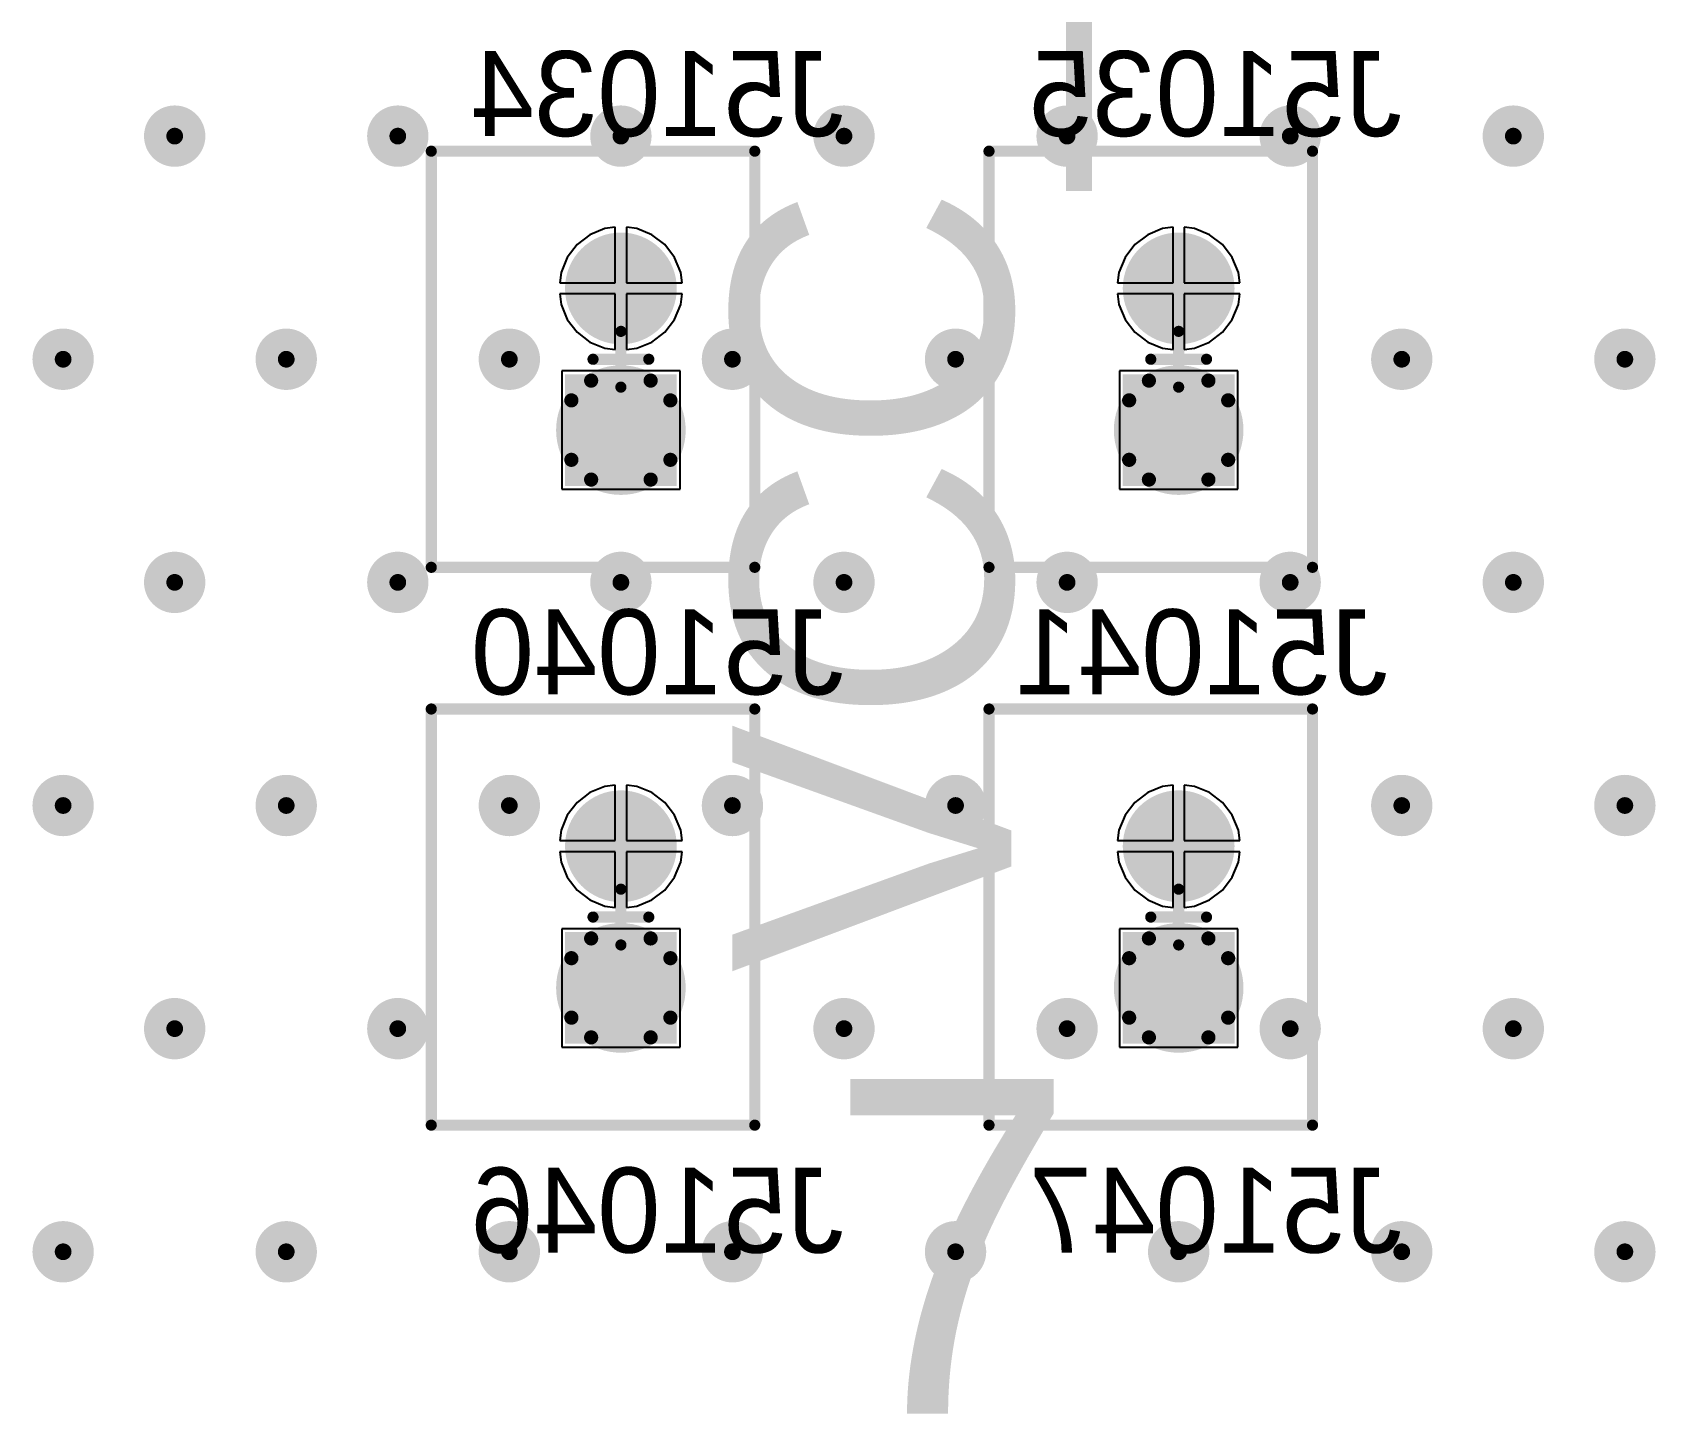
# Model space of a CAD drawing. Header units: millimetres. Extents: x 372 to 687, y 380 to 482.
# Drawn here: x 415.45 to 444.55, y 397.1 to 421.86 of the extents above; entities that cross this region are included whole.
import ezdxf

# ---------------------------------------------------------------- set-up
doc = ezdxf.new("R2010")
doc.units = ezdxf.units.MM
for name, color, linetype in [('BottomLayer', 5, 'Continuous'), ('BottomOverlay', 54, 'Continuous'), ('BottomSolder', 6, 'Continuous'), ('InternalPlane1', 76, 'Continuous'), ('InternalPlane2', 16, 'Continuous'), ('Mechanical15', 56, 'Continuous'), ('MultiLayer', 9, 'Continuous'), ('PadHoleLayer', 156, 'Continuous'), ('TopLayer', 1, 'Continuous'), ('TopOverlay', 2, 'Continuous'), ('TopSolder', 216, 'Continuous'), ('ViaHoleLayer', 16, 'Continuous')]:
    doc.layers.add(name, color=color, linetype=linetype)

# ---------------------------------------------------------------- blocks, each defined once
blk = doc.blocks.new('JST_2P_B_419')
at = {"layer": 'BottomLayer', "const_width": 0.9}
blk.add_lwpolyline([(-0.45, -1.27, 1), (0.45, -1.27, 1)], format="xyb", close=True, dxfattribs=at)
at = {"layer": 'BottomLayer'}
blk.add_solid([(-0.9, 0.37), (0.9, 0.37), (-0.9, 2.17), (0.9, 2.17)], dxfattribs=at)
at = {"layer": 'BottomSolder', "const_width": 1.002}
blk.add_lwpolyline([(-0.501, -1.27, 1), (0.501, -1.27, 1)], format="xyb", close=True, dxfattribs=at)
at = {"layer": 'BottomSolder'}
blk.add_solid([(-1.002, 0.268), (1.002, 0.268), (-1.002, 2.272), (1.002, 2.272)], dxfattribs=at)
at = {"layer": 'InternalPlane1', "const_width": 0.8}
for points in [[(-0.4, 1.27, 1), (0.4, 1.27, 1)], [(-0.4, -1.27, 1), (0.4, -1.27, 1)]]:
    blk.add_lwpolyline(points, format="xyb", close=True, dxfattribs=at)
at = {"layer": 'InternalPlane2', "const_width": 0.254}
for points in [[(-0.533, 2.157, -0.277325), (0.533, 2.157)], [(-0.887, 0.737, -0.277325), (-0.887, 1.803)], [(0.887, 1.803, -0.277325), (0.887, 0.737)], [(0.533, 0.383, -0.277325), (-0.533, 0.383)]]:
    blk.add_lwpolyline(points, format="xyb", dxfattribs=at)
at = {"layer": 'InternalPlane2'}
for points, const_width in [([(-0.597, 2.157, 1), (-0.47, 2.157, 1)], 0.127), ([(0.47, 2.157, 1), (0.597, 2.157, 1)], 0.127), ([(-0.951, 1.803, 1), (-0.824, 1.803, 1)], 0.127), ([(0.824, 1.803, 1), (0.951, 1.803, 1)], 0.127), ([(-0.951, 0.737, 1), (-0.824, 0.737, 1)], 0.127), ([(0.824, 0.737, 1), (0.951, 0.737, 1)], 0.127), ([(-0.597, 0.383, 1), (-0.47, 0.383, 1)], 0.127), ([(0.47, 0.383, 1), (0.597, 0.383, 1)], 0.127), ([(-0.4, -1.27, 1), (0.4, -1.27, 1)], 0.8)]:
    blk.add_lwpolyline(points, format="xyb", close=True, dxfattribs=dict(at, const_width=const_width))
at = {"layer": 'Mechanical15', "const_width": 0.2}
for points in [[(-2.4, 3.73), (-2.4, -3.73)], [(3.4, 3.73), (-2.4, 3.73)], [(3.4, 3.73), (3.4, -3.73)], [(0, 0.5), (0, -0.5)], [(0.5, 0), (-0.5, 0)], [(3.4, -3.73), (-2.4, -3.73)]]:
    blk.add_lwpolyline(points, dxfattribs=at)
at = {"layer": 'Mechanical15', "const_width": 0.1}
for points in [[(-2.45, 3.73, 1), (-2.35, 3.73, 1)], [(-2.45, 3.73, 1), (-2.35, 3.73, 1)], [(3.35, 3.73, 1), (3.45, 3.73, 1)], [(3.35, 3.73, 1), (3.45, 3.73, 1)], [(-0.05, 0.5, 1), (0.05, 0.5, 1)], [(-0.55, 0, 1), (-0.45, 0, 1)], [(0.45, 0, 1), (0.55, 0, 1)], [(-0.05, -0.5, 1), (0.05, -0.5, 1)], [(-2.45, -3.73, 1), (-2.35, -3.73, 1)], [(-2.45, -3.73, 1), (-2.35, -3.73, 1)], [(3.35, -3.73, 1), (3.45, -3.73, 1)], [(3.35, -3.73, 1), (3.45, -3.73, 1)]]:
    blk.add_lwpolyline(points, format="xyb", close=True, dxfattribs=at)
at = {"layer": 'MultiLayer', "const_width": 0.9}
blk.add_lwpolyline([(-0.45, -1.27, 1), (0.45, -1.27, 1)], format="xyb", close=True, dxfattribs=at)
at = {"layer": 'MultiLayer'}
blk.add_solid([(-0.9, 0.37), (0.9, 0.37), (-0.9, 2.17), (0.9, 2.17)], dxfattribs=at)
at = {"layer": 'PadHoleLayer', "const_width": 0.4}
for points in [[(-0.2, 1.27, 1), (0.2, 1.27, 1)], [(-0.2, -1.27, 1), (0.2, -1.27, 1)]]:
    blk.add_lwpolyline(points, format="xyb", close=True, dxfattribs=at)
at = {"layer": 'TopLayer', "const_width": 0.9}
blk.add_lwpolyline([(-0.45, -1.27, 1), (0.45, -1.27, 1)], format="xyb", close=True, dxfattribs=at)
at = {"layer": 'TopLayer'}
blk.add_solid([(-0.9, 0.37), (0.9, 0.37), (-0.9, 2.17), (0.9, 2.17)], dxfattribs=at)
at = {"layer": 'TopSolder', "const_width": 1.002}
blk.add_lwpolyline([(-0.501, -1.27, 1), (0.501, -1.27, 1)], format="xyb", close=True, dxfattribs=at)
at = {"layer": 'TopSolder'}
blk.add_solid([(-1.002, 0.268), (1.002, 0.268), (-1.002, 2.272), (1.002, 2.272)], dxfattribs=at)
blk = doc.blocks.new('JST_2P_B_420')
at = {"layer": 'BottomLayer', "const_width": 0.9}
blk.add_lwpolyline([(-0.45, -1.27, 1), (0.45, -1.27, 1)], format="xyb", close=True, dxfattribs=at)
at = {"layer": 'BottomLayer'}
blk.add_solid([(-0.9, 0.37), (0.9, 0.37), (-0.9, 2.17), (0.9, 2.17)], dxfattribs=at)
at = {"layer": 'BottomSolder', "const_width": 1.002}
blk.add_lwpolyline([(-0.501, -1.27, 1), (0.501, -1.27, 1)], format="xyb", close=True, dxfattribs=at)
at = {"layer": 'BottomSolder'}
blk.add_solid([(-1.002, 0.268), (1.002, 0.268), (-1.002, 2.272), (1.002, 2.272)], dxfattribs=at)
at = {"layer": 'InternalPlane1', "const_width": 0.8}
for points in [[(-0.4, 1.27, 1), (0.4, 1.27, 1)], [(-0.4, -1.27, 1), (0.4, -1.27, 1)]]:
    blk.add_lwpolyline(points, format="xyb", close=True, dxfattribs=at)
at = {"layer": 'InternalPlane2', "const_width": 0.254}
for points in [[(-0.533, 2.157, -0.277325), (0.533, 2.157)], [(-0.887, 0.737, -0.277325), (-0.887, 1.803)], [(0.887, 1.803, -0.277325), (0.887, 0.737)], [(0.533, 0.383, -0.277325), (-0.533, 0.383)]]:
    blk.add_lwpolyline(points, format="xyb", dxfattribs=at)
at = {"layer": 'InternalPlane2'}
for points, const_width in [([(-0.597, 2.157, 1), (-0.47, 2.157, 1)], 0.127), ([(0.47, 2.157, 1), (0.597, 2.157, 1)], 0.127), ([(-0.951, 1.803, 1), (-0.824, 1.803, 1)], 0.127), ([(0.824, 1.803, 1), (0.951, 1.803, 1)], 0.127), ([(-0.951, 0.737, 1), (-0.824, 0.737, 1)], 0.127), ([(0.824, 0.737, 1), (0.951, 0.737, 1)], 0.127), ([(-0.597, 0.383, 1), (-0.47, 0.383, 1)], 0.127), ([(0.47, 0.383, 1), (0.597, 0.383, 1)], 0.127), ([(-0.4, -1.27, 1), (0.4, -1.27, 1)], 0.8)]:
    blk.add_lwpolyline(points, format="xyb", close=True, dxfattribs=dict(at, const_width=const_width))
at = {"layer": 'Mechanical15', "const_width": 0.2}
for points in [[(-2.4, 3.73), (-2.4, -3.73)], [(3.4, 3.73), (-2.4, 3.73)], [(3.4, 3.73), (3.4, -3.73)], [(0, 0.5), (0, -0.5)], [(0.5, 0), (-0.5, 0)], [(3.4, -3.73), (-2.4, -3.73)]]:
    blk.add_lwpolyline(points, dxfattribs=at)
at = {"layer": 'Mechanical15', "const_width": 0.1}
for points in [[(-2.45, 3.73, 1), (-2.35, 3.73, 1)], [(-2.45, 3.73, 1), (-2.35, 3.73, 1)], [(3.35, 3.73, 1), (3.45, 3.73, 1)], [(3.35, 3.73, 1), (3.45, 3.73, 1)], [(-0.05, 0.5, 1), (0.05, 0.5, 1)], [(-0.55, 0, 1), (-0.45, 0, 1)], [(0.45, 0, 1), (0.55, 0, 1)], [(-0.05, -0.5, 1), (0.05, -0.5, 1)], [(-2.45, -3.73, 1), (-2.35, -3.73, 1)], [(-2.45, -3.73, 1), (-2.35, -3.73, 1)], [(3.35, -3.73, 1), (3.45, -3.73, 1)], [(3.35, -3.73, 1), (3.45, -3.73, 1)]]:
    blk.add_lwpolyline(points, format="xyb", close=True, dxfattribs=at)
at = {"layer": 'MultiLayer', "const_width": 0.9}
blk.add_lwpolyline([(-0.45, -1.27, 1), (0.45, -1.27, 1)], format="xyb", close=True, dxfattribs=at)
at = {"layer": 'MultiLayer'}
blk.add_solid([(-0.9, 0.37), (0.9, 0.37), (-0.9, 2.17), (0.9, 2.17)], dxfattribs=at)
at = {"layer": 'PadHoleLayer', "const_width": 0.4}
for points in [[(-0.2, 1.27, 1), (0.2, 1.27, 1)], [(-0.2, -1.27, 1), (0.2, -1.27, 1)]]:
    blk.add_lwpolyline(points, format="xyb", close=True, dxfattribs=at)
at = {"layer": 'TopLayer', "const_width": 0.9}
blk.add_lwpolyline([(-0.45, -1.27, 1), (0.45, -1.27, 1)], format="xyb", close=True, dxfattribs=at)
at = {"layer": 'TopLayer'}
blk.add_solid([(-0.9, 0.37), (0.9, 0.37), (-0.9, 2.17), (0.9, 2.17)], dxfattribs=at)
at = {"layer": 'TopSolder', "const_width": 1.002}
blk.add_lwpolyline([(-0.501, -1.27, 1), (0.501, -1.27, 1)], format="xyb", close=True, dxfattribs=at)
at = {"layer": 'TopSolder'}
blk.add_solid([(-1.002, 0.268), (1.002, 0.268), (-1.002, 2.272), (1.002, 2.272)], dxfattribs=at)
blk = doc.blocks.new('JST_2P_B_425')
at = {"layer": 'BottomLayer', "const_width": 0.9}
blk.add_lwpolyline([(-0.45, -1.27, 1), (0.45, -1.27, 1)], format="xyb", close=True, dxfattribs=at)
at = {"layer": 'BottomLayer'}
blk.add_solid([(-0.9, 0.37), (0.9, 0.37), (-0.9, 2.17), (0.9, 2.17)], dxfattribs=at)
at = {"layer": 'BottomSolder', "const_width": 1.002}
blk.add_lwpolyline([(-0.501, -1.27, 1), (0.501, -1.27, 1)], format="xyb", close=True, dxfattribs=at)
at = {"layer": 'BottomSolder'}
blk.add_solid([(-1.002, 0.268), (1.002, 0.268), (-1.002, 2.272), (1.002, 2.272)], dxfattribs=at)
at = {"layer": 'InternalPlane1', "const_width": 0.8}
for points in [[(-0.4, 1.27, 1), (0.4, 1.27, 1)], [(-0.4, -1.27, 1), (0.4, -1.27, 1)]]:
    blk.add_lwpolyline(points, format="xyb", close=True, dxfattribs=at)
at = {"layer": 'InternalPlane2', "const_width": 0.254}
for points in [[(-0.533, 2.157, -0.277325), (0.533, 2.157)], [(-0.887, 0.737, -0.277325), (-0.887, 1.803)], [(0.887, 1.803, -0.277325), (0.887, 0.737)], [(0.533, 0.383, -0.277325), (-0.533, 0.383)]]:
    blk.add_lwpolyline(points, format="xyb", dxfattribs=at)
at = {"layer": 'InternalPlane2'}
for points, const_width in [([(-0.597, 2.157, 1), (-0.47, 2.157, 1)], 0.127), ([(0.47, 2.157, 1), (0.597, 2.157, 1)], 0.127), ([(-0.951, 1.803, 1), (-0.824, 1.803, 1)], 0.127), ([(0.824, 1.803, 1), (0.951, 1.803, 1)], 0.127), ([(-0.951, 0.737, 1), (-0.824, 0.737, 1)], 0.127), ([(0.824, 0.737, 1), (0.951, 0.737, 1)], 0.127), ([(-0.597, 0.383, 1), (-0.47, 0.383, 1)], 0.127), ([(0.47, 0.383, 1), (0.597, 0.383, 1)], 0.127), ([(-0.4, -1.27, 1), (0.4, -1.27, 1)], 0.8)]:
    blk.add_lwpolyline(points, format="xyb", close=True, dxfattribs=dict(at, const_width=const_width))
at = {"layer": 'Mechanical15', "const_width": 0.2}
for points in [[(-2.4, 3.73), (-2.4, -3.73)], [(3.4, 3.73), (-2.4, 3.73)], [(3.4, 3.73), (3.4, -3.73)], [(0, 0.5), (0, -0.5)], [(0.5, 0), (-0.5, 0)], [(3.4, -3.73), (-2.4, -3.73)]]:
    blk.add_lwpolyline(points, dxfattribs=at)
at = {"layer": 'Mechanical15', "const_width": 0.1}
for points in [[(-2.45, 3.73, 1), (-2.35, 3.73, 1)], [(-2.45, 3.73, 1), (-2.35, 3.73, 1)], [(3.35, 3.73, 1), (3.45, 3.73, 1)], [(3.35, 3.73, 1), (3.45, 3.73, 1)], [(-0.05, 0.5, 1), (0.05, 0.5, 1)], [(-0.55, 0, 1), (-0.45, 0, 1)], [(0.45, 0, 1), (0.55, 0, 1)], [(-0.05, -0.5, 1), (0.05, -0.5, 1)], [(-2.45, -3.73, 1), (-2.35, -3.73, 1)], [(-2.45, -3.73, 1), (-2.35, -3.73, 1)], [(3.35, -3.73, 1), (3.45, -3.73, 1)], [(3.35, -3.73, 1), (3.45, -3.73, 1)]]:
    blk.add_lwpolyline(points, format="xyb", close=True, dxfattribs=at)
at = {"layer": 'MultiLayer', "const_width": 0.9}
blk.add_lwpolyline([(-0.45, -1.27, 1), (0.45, -1.27, 1)], format="xyb", close=True, dxfattribs=at)
at = {"layer": 'MultiLayer'}
blk.add_solid([(-0.9, 0.37), (0.9, 0.37), (-0.9, 2.17), (0.9, 2.17)], dxfattribs=at)
at = {"layer": 'PadHoleLayer', "const_width": 0.4}
for points in [[(-0.2, 1.27, 1), (0.2, 1.27, 1)], [(-0.2, -1.27, 1), (0.2, -1.27, 1)]]:
    blk.add_lwpolyline(points, format="xyb", close=True, dxfattribs=at)
at = {"layer": 'TopLayer', "const_width": 0.9}
blk.add_lwpolyline([(-0.45, -1.27, 1), (0.45, -1.27, 1)], format="xyb", close=True, dxfattribs=at)
at = {"layer": 'TopLayer'}
blk.add_solid([(-0.9, 0.37), (0.9, 0.37), (-0.9, 2.17), (0.9, 2.17)], dxfattribs=at)
at = {"layer": 'TopSolder', "const_width": 1.002}
blk.add_lwpolyline([(-0.501, -1.27, 1), (0.501, -1.27, 1)], format="xyb", close=True, dxfattribs=at)
at = {"layer": 'TopSolder'}
blk.add_solid([(-1.002, 0.268), (1.002, 0.268), (-1.002, 2.272), (1.002, 2.272)], dxfattribs=at)
blk = doc.blocks.new('JST_2P_B_426')
at = {"layer": 'BottomLayer', "const_width": 0.9}
blk.add_lwpolyline([(-0.45, -1.27, 1), (0.45, -1.27, 1)], format="xyb", close=True, dxfattribs=at)
at = {"layer": 'BottomLayer'}
blk.add_solid([(-0.9, 0.37), (0.9, 0.37), (-0.9, 2.17), (0.9, 2.17)], dxfattribs=at)
at = {"layer": 'BottomSolder', "const_width": 1.002}
blk.add_lwpolyline([(-0.501, -1.27, 1), (0.501, -1.27, 1)], format="xyb", close=True, dxfattribs=at)
at = {"layer": 'BottomSolder'}
blk.add_solid([(-1.002, 0.268), (1.002, 0.268), (-1.002, 2.272), (1.002, 2.272)], dxfattribs=at)
at = {"layer": 'InternalPlane1', "const_width": 0.8}
for points in [[(-0.4, 1.27, 1), (0.4, 1.27, 1)], [(-0.4, -1.27, 1), (0.4, -1.27, 1)]]:
    blk.add_lwpolyline(points, format="xyb", close=True, dxfattribs=at)
at = {"layer": 'InternalPlane2', "const_width": 0.254}
for points in [[(-0.533, 2.157, -0.277325), (0.533, 2.157)], [(-0.887, 0.737, -0.277325), (-0.887, 1.803)], [(0.887, 1.803, -0.277325), (0.887, 0.737)], [(0.533, 0.383, -0.277325), (-0.533, 0.383)]]:
    blk.add_lwpolyline(points, format="xyb", dxfattribs=at)
at = {"layer": 'InternalPlane2'}
for points, const_width in [([(-0.597, 2.157, 1), (-0.47, 2.157, 1)], 0.127), ([(0.47, 2.157, 1), (0.597, 2.157, 1)], 0.127), ([(-0.951, 1.803, 1), (-0.824, 1.803, 1)], 0.127), ([(0.824, 1.803, 1), (0.951, 1.803, 1)], 0.127), ([(-0.951, 0.737, 1), (-0.824, 0.737, 1)], 0.127), ([(0.824, 0.737, 1), (0.951, 0.737, 1)], 0.127), ([(-0.597, 0.383, 1), (-0.47, 0.383, 1)], 0.127), ([(0.47, 0.383, 1), (0.597, 0.383, 1)], 0.127), ([(-0.4, -1.27, 1), (0.4, -1.27, 1)], 0.8)]:
    blk.add_lwpolyline(points, format="xyb", close=True, dxfattribs=dict(at, const_width=const_width))
at = {"layer": 'Mechanical15', "const_width": 0.2}
for points in [[(-2.4, 3.73), (-2.4, -3.73)], [(3.4, 3.73), (-2.4, 3.73)], [(3.4, 3.73), (3.4, -3.73)], [(0, 0.5), (0, -0.5)], [(0.5, 0), (-0.5, 0)], [(3.4, -3.73), (-2.4, -3.73)]]:
    blk.add_lwpolyline(points, dxfattribs=at)
at = {"layer": 'Mechanical15', "const_width": 0.1}
for points in [[(-2.45, 3.73, 1), (-2.35, 3.73, 1)], [(-2.45, 3.73, 1), (-2.35, 3.73, 1)], [(3.35, 3.73, 1), (3.45, 3.73, 1)], [(3.35, 3.73, 1), (3.45, 3.73, 1)], [(-0.05, 0.5, 1), (0.05, 0.5, 1)], [(-0.55, 0, 1), (-0.45, 0, 1)], [(0.45, 0, 1), (0.55, 0, 1)], [(-0.05, -0.5, 1), (0.05, -0.5, 1)], [(-2.45, -3.73, 1), (-2.35, -3.73, 1)], [(-2.45, -3.73, 1), (-2.35, -3.73, 1)], [(3.35, -3.73, 1), (3.45, -3.73, 1)], [(3.35, -3.73, 1), (3.45, -3.73, 1)]]:
    blk.add_lwpolyline(points, format="xyb", close=True, dxfattribs=at)
at = {"layer": 'MultiLayer', "const_width": 0.9}
blk.add_lwpolyline([(-0.45, -1.27, 1), (0.45, -1.27, 1)], format="xyb", close=True, dxfattribs=at)
at = {"layer": 'MultiLayer'}
blk.add_solid([(-0.9, 0.37), (0.9, 0.37), (-0.9, 2.17), (0.9, 2.17)], dxfattribs=at)
at = {"layer": 'PadHoleLayer', "const_width": 0.4}
for points in [[(-0.2, 1.27, 1), (0.2, 1.27, 1)], [(-0.2, -1.27, 1), (0.2, -1.27, 1)]]:
    blk.add_lwpolyline(points, format="xyb", close=True, dxfattribs=at)
at = {"layer": 'TopLayer', "const_width": 0.9}
blk.add_lwpolyline([(-0.45, -1.27, 1), (0.45, -1.27, 1)], format="xyb", close=True, dxfattribs=at)
at = {"layer": 'TopLayer'}
blk.add_solid([(-0.9, 0.37), (0.9, 0.37), (-0.9, 2.17), (0.9, 2.17)], dxfattribs=at)
at = {"layer": 'TopSolder', "const_width": 1.002}
blk.add_lwpolyline([(-0.501, -1.27, 1), (0.501, -1.27, 1)], format="xyb", close=True, dxfattribs=at)
at = {"layer": 'TopSolder'}
blk.add_solid([(-1.002, 0.268), (1.002, 0.268), (-1.002, 2.272), (1.002, 2.272)], dxfattribs=at)

msp = doc.modelspace()

# ---------------------------------------------------------------- linework, layer by layer
at = {"layer": 'BottomLayer'}
for p, q in [((425.445, 418.231), (425.215, 418.055)), ((425.713, 418.342), (425.445, 418.231)), ((425.9, 418.366), (425.713, 418.342)), ((425.9, 417.37), (425.9, 418.366)), ((426.287, 418.342), (426.1, 418.366)), ((426.1, 418.366), (426.1, 417.37)), ((426.555, 418.231), (426.287, 418.342)), ((426.785, 418.055), (426.555, 418.231)), ((435.445, 418.231), (435.215, 418.055)), ((435.713, 418.342), (435.445, 418.231)), ((435.9, 418.366), (435.713, 418.342)), ((435.9, 417.37), (435.9, 418.366)), ((436.287, 418.342), (436.1, 418.366)), ((436.1, 418.366), (436.1, 417.37)), ((436.555, 418.231), (436.287, 418.342)), ((436.785, 418.055), (436.555, 418.231)), ((425.215, 418.055), (425.039, 417.825)), ((426.961, 417.825), (426.785, 418.055)), ((435.215, 418.055), (435.039, 417.825)), ((436.961, 417.825), (436.785, 418.055)), ((425.039, 417.825), (424.928, 417.557)), ((427.072, 417.557), (426.961, 417.825)), ((435.039, 417.825), (434.928, 417.557)), ((437.072, 417.557), (436.961, 417.825)), ((424.928, 417.557), (424.904, 417.37)), ((424.904, 417.37), (425.9, 417.37)), ((426.1, 417.37), (427.096, 417.37)), ((427.096, 417.37), (427.072, 417.557)), ((434.928, 417.557), (434.904, 417.37)), ((434.904, 417.37), (435.9, 417.37)), ((436.1, 417.37), (437.096, 417.37)), ((437.096, 417.37), (437.072, 417.557)), ((425.9, 417.17), (424.904, 417.17)), ((424.904, 417.17), (424.928, 416.983)), ((425.9, 416.174), (425.9, 417.17)), ((427.096, 417.17), (426.1, 417.17)), ((426.1, 417.17), (426.1, 416.174)), ((427.072, 416.983), (427.096, 417.17)), ((435.9, 417.17), (434.904, 417.17)), ((434.904, 417.17), (434.928, 416.983)), ((435.9, 416.174), (435.9, 417.17)), ((437.096, 417.17), (436.1, 417.17)), ((436.1, 417.17), (436.1, 416.174)), ((437.072, 416.983), (437.096, 417.17)), ((424.928, 416.983), (425.039, 416.715)), ((425.039, 416.715), (425.215, 416.485)), ((426.785, 416.485), (426.961, 416.715)), ((426.961, 416.715), (427.072, 416.983)), ((434.928, 416.983), (435.039, 416.715)), ((435.039, 416.715), (435.215, 416.485)), ((436.785, 416.485), (436.961, 416.715)), ((436.961, 416.715), (437.072, 416.983)), ((425.215, 416.485), (425.445, 416.309)), ((426.555, 416.309), (426.785, 416.485)), ((435.215, 416.485), (435.445, 416.309)), ((436.555, 416.309), (436.785, 416.485)), ((425.445, 416.309), (425.713, 416.198)), ((425.713, 416.198), (425.9, 416.174)), ((426.1, 416.174), (426.287, 416.198)), ((426.287, 416.198), (426.555, 416.309)), ((435.445, 416.309), (435.713, 416.198)), ((435.713, 416.198), (435.9, 416.174)), ((436.1, 416.174), (436.287, 416.198)), ((436.287, 416.198), (436.555, 416.309)), ((427.06, 415.79), (424.94, 415.79)), ((424.94, 415.79), (424.94, 413.67)), ((427.06, 413.67), (427.06, 415.79)), ((437.06, 415.79), (434.94, 415.79)), ((434.94, 415.79), (434.94, 413.67)), ((437.06, 413.67), (437.06, 415.79)), ((424.94, 413.67), (427.06, 413.67)), ((434.94, 413.67), (437.06, 413.67)), ((425.713, 408.342), (425.445, 408.231)), ((425.9, 408.366), (425.713, 408.342)), ((425.9, 407.37), (425.9, 408.366)), ((426.287, 408.342), (426.1, 408.366)), ((426.1, 408.366), (426.1, 407.37)), ((426.555, 408.231), (426.287, 408.342)), ((435.713, 408.342), (435.445, 408.231)), ((435.9, 408.366), (435.713, 408.342)), ((435.9, 407.37), (435.9, 408.366)), ((436.287, 408.342), (436.1, 408.366)), ((436.1, 408.366), (436.1, 407.37)), ((436.555, 408.231), (436.287, 408.342)), ((425.215, 408.055), (425.039, 407.825)), ((425.445, 408.231), (425.215, 408.055)), ((426.785, 408.055), (426.555, 408.231)), ((426.961, 407.825), (426.785, 408.055)), ((435.215, 408.055), (435.039, 407.825)), ((435.445, 408.231), (435.215, 408.055)), ((436.785, 408.055), (436.555, 408.231)), ((436.961, 407.825), (436.785, 408.055)), ((425.039, 407.825), (424.928, 407.557)), ((427.072, 407.557), (426.961, 407.825)), ((435.039, 407.825), (434.928, 407.557)), ((437.072, 407.557), (436.961, 407.825)), ((424.928, 407.557), (424.904, 407.37)), ((427.096, 407.37), (427.072, 407.557)), ((434.928, 407.557), (434.904, 407.37)), ((437.096, 407.37), (437.072, 407.557)), ((424.904, 407.37), (425.9, 407.37)), ((425.9, 407.17), (424.904, 407.17)), ((424.904, 407.17), (424.928, 406.983)), ((425.9, 406.174), (425.9, 407.17)), ((426.1, 407.37), (427.096, 407.37)), ((427.096, 407.17), (426.1, 407.17)), ((426.1, 407.17), (426.1, 406.174)), ((427.072, 406.983), (427.096, 407.17)), ((434.904, 407.37), (435.9, 407.37)), ((435.9, 407.17), (434.904, 407.17)), ((434.904, 407.17), (434.928, 406.983)), ((435.9, 406.174), (435.9, 407.17)), ((436.1, 407.37), (437.096, 407.37)), ((437.096, 407.17), (436.1, 407.17)), ((436.1, 407.17), (436.1, 406.174)), ((437.072, 406.983), (437.096, 407.17)), ((424.928, 406.983), (425.039, 406.715)), ((426.961, 406.715), (427.072, 406.983)), ((434.928, 406.983), (435.039, 406.715)), ((436.961, 406.715), (437.072, 406.983)), ((425.039, 406.715), (425.215, 406.485)), ((426.785, 406.485), (426.961, 406.715)), ((435.039, 406.715), (435.215, 406.485)), ((436.785, 406.485), (436.961, 406.715)), ((425.215, 406.485), (425.445, 406.309)), ((425.445, 406.309), (425.713, 406.198)), ((426.287, 406.198), (426.555, 406.309)), ((426.555, 406.309), (426.785, 406.485)), ((435.215, 406.485), (435.445, 406.309)), ((435.445, 406.309), (435.713, 406.198)), ((436.287, 406.198), (436.555, 406.309)), ((436.555, 406.309), (436.785, 406.485)), ((425.713, 406.198), (425.9, 406.174)), ((426.1, 406.174), (426.287, 406.198)), ((435.713, 406.198), (435.9, 406.174)), ((436.1, 406.174), (436.287, 406.198)), ((427.06, 405.79), (424.94, 405.79)), ((424.94, 405.79), (424.94, 403.67)), ((427.06, 403.67), (427.06, 405.79)), ((437.06, 405.79), (434.94, 405.79)), ((434.94, 405.79), (434.94, 403.67)), ((437.06, 403.67), (437.06, 405.79)), ((424.94, 403.67), (427.06, 403.67)), ((434.94, 403.67), (437.06, 403.67))]:
    msp.add_line(p, q, dxfattribs=at)
at = {"layer": 'BottomLayer', "const_width": 0.3}
for points in [[(417.85, 420, 1), (418.15, 420, 1)], [(421.85, 420, 1), (422.15, 420, 1)], [(425.85, 420, 1), (426.15, 420, 1)], [(429.85, 420, 1), (430.15, 420, 1)], [(433.85, 420, 1), (434.15, 420, 1)], [(437.85, 420, 1), (438.15, 420, 1)], [(441.85, 420, 1), (442.15, 420, 1)], [(415.85, 416, 1), (416.15, 416, 1)], [(419.85, 416, 1), (420.15, 416, 1)], [(423.85, 416, 1), (424.15, 416, 1)], [(427.85, 416, 1), (428.15, 416, 1)], [(431.85, 416, 1), (432.15, 416, 1)], [(439.85, 416, 1), (440.15, 416, 1)], [(443.85, 416, 1), (444.15, 416, 1)], [(417.85, 412, 1), (418.15, 412, 1)], [(421.85, 412, 1), (422.15, 412, 1)], [(425.85, 412, 1), (426.15, 412, 1)], [(429.85, 412, 1), (430.15, 412, 1)], [(433.85, 412, 1), (434.15, 412, 1)], [(437.85, 412, 1), (438.15, 412, 1)], [(441.85, 412, 1), (442.15, 412, 1)], [(415.85, 408, 1), (416.15, 408, 1)], [(419.85, 408, 1), (420.15, 408, 1)], [(423.85, 408, 1), (424.15, 408, 1)], [(427.85, 408, 1), (428.15, 408, 1)], [(431.85, 408, 1), (432.15, 408, 1)], [(439.85, 408, 1), (440.15, 408, 1)], [(443.85, 408, 1), (444.15, 408, 1)], [(417.85, 404, 1), (418.15, 404, 1)], [(421.85, 404, 1), (422.15, 404, 1)], [(429.85, 404, 1), (430.15, 404, 1)], [(433.85, 404, 1), (434.15, 404, 1)], [(437.85, 404, 1), (438.15, 404, 1)], [(441.85, 404, 1), (442.15, 404, 1)], [(415.85, 400, 1), (416.15, 400, 1)], [(419.85, 400, 1), (420.15, 400, 1)], [(423.85, 400, 1), (424.15, 400, 1)], [(427.85, 400, 1), (428.15, 400, 1)], [(431.85, 400, 1), (432.15, 400, 1)], [(435.85, 400, 1), (436.15, 400, 1)], [(439.85, 400, 1), (440.15, 400, 1)], [(443.85, 400, 1), (444.15, 400, 1)]]:
    msp.add_lwpolyline(points, format="xyb", close=True, dxfattribs=at)
at = {"layer": 'InternalPlane1', "const_width": 0.55}
for points in [[(417.725, 420, 1), (418.275, 420, 1)], [(421.725, 420, 1), (422.275, 420, 1)], [(425.725, 420, 1), (426.275, 420, 1)], [(429.725, 420, 1), (430.275, 420, 1)], [(433.725, 420, 1), (434.275, 420, 1)], [(437.725, 420, 1), (438.275, 420, 1)], [(441.725, 420, 1), (442.275, 420, 1)], [(415.725, 416, 1), (416.275, 416, 1)], [(419.725, 416, 1), (420.275, 416, 1)], [(423.725, 416, 1), (424.275, 416, 1)], [(427.725, 416, 1), (428.275, 416, 1)], [(431.725, 416, 1), (432.275, 416, 1)], [(439.725, 416, 1), (440.275, 416, 1)], [(443.725, 416, 1), (444.275, 416, 1)], [(417.725, 412, 1), (418.275, 412, 1)], [(421.725, 412, 1), (422.275, 412, 1)], [(425.725, 412, 1), (426.275, 412, 1)], [(429.725, 412, 1), (430.275, 412, 1)], [(433.725, 412, 1), (434.275, 412, 1)], [(437.725, 412, 1), (438.275, 412, 1)], [(441.725, 412, 1), (442.275, 412, 1)], [(415.725, 408, 1), (416.275, 408, 1)], [(419.725, 408, 1), (420.275, 408, 1)], [(423.725, 408, 1), (424.275, 408, 1)], [(427.725, 408, 1), (428.275, 408, 1)], [(431.725, 408, 1), (432.275, 408, 1)], [(439.725, 408, 1), (440.275, 408, 1)], [(443.725, 408, 1), (444.275, 408, 1)], [(417.725, 404, 1), (418.275, 404, 1)], [(421.725, 404, 1), (422.275, 404, 1)], [(429.725, 404, 1), (430.275, 404, 1)], [(433.725, 404, 1), (434.275, 404, 1)], [(437.725, 404, 1), (438.275, 404, 1)], [(441.725, 404, 1), (442.275, 404, 1)], [(415.725, 400, 1), (416.275, 400, 1)], [(419.725, 400, 1), (420.275, 400, 1)], [(423.725, 400, 1), (424.275, 400, 1)], [(427.725, 400, 1), (428.275, 400, 1)], [(431.725, 400, 1), (432.275, 400, 1)], [(435.725, 400, 1), (436.275, 400, 1)], [(439.725, 400, 1), (440.275, 400, 1)], [(443.725, 400, 1), (444.275, 400, 1)]]:
    msp.add_lwpolyline(points, format="xyb", close=True, dxfattribs=at)
at = {"layer": 'InternalPlane2', "const_width": 0.55}
for points in [[(417.725, 420, 1), (418.275, 420, 1)], [(421.725, 420, 1), (422.275, 420, 1)], [(425.725, 420, 1), (426.275, 420, 1)], [(429.725, 420, 1), (430.275, 420, 1)], [(433.725, 420, 1), (434.275, 420, 1)], [(437.725, 420, 1), (438.275, 420, 1)], [(441.725, 420, 1), (442.275, 420, 1)], [(415.725, 416, 1), (416.275, 416, 1)], [(419.725, 416, 1), (420.275, 416, 1)], [(423.725, 416, 1), (424.275, 416, 1)], [(427.725, 416, 1), (428.275, 416, 1)], [(431.725, 416, 1), (432.275, 416, 1)], [(439.725, 416, 1), (440.275, 416, 1)], [(443.725, 416, 1), (444.275, 416, 1)], [(417.725, 412, 1), (418.275, 412, 1)], [(421.725, 412, 1), (422.275, 412, 1)], [(425.725, 412, 1), (426.275, 412, 1)], [(429.725, 412, 1), (430.275, 412, 1)], [(433.725, 412, 1), (434.275, 412, 1)], [(437.725, 412, 1), (438.275, 412, 1)], [(441.725, 412, 1), (442.275, 412, 1)], [(415.725, 408, 1), (416.275, 408, 1)], [(419.725, 408, 1), (420.275, 408, 1)], [(423.725, 408, 1), (424.275, 408, 1)], [(427.725, 408, 1), (428.275, 408, 1)], [(431.725, 408, 1), (432.275, 408, 1)], [(439.725, 408, 1), (440.275, 408, 1)], [(443.725, 408, 1), (444.275, 408, 1)], [(417.725, 404, 1), (418.275, 404, 1)], [(421.725, 404, 1), (422.275, 404, 1)], [(429.725, 404, 1), (430.275, 404, 1)], [(433.725, 404, 1), (434.275, 404, 1)], [(437.725, 404, 1), (438.275, 404, 1)], [(441.725, 404, 1), (442.275, 404, 1)], [(415.725, 400, 1), (416.275, 400, 1)], [(419.725, 400, 1), (420.275, 400, 1)], [(423.725, 400, 1), (424.275, 400, 1)], [(427.725, 400, 1), (428.275, 400, 1)], [(431.725, 400, 1), (432.275, 400, 1)], [(435.725, 400, 1), (436.275, 400, 1)], [(439.725, 400, 1), (440.275, 400, 1)], [(443.725, 400, 1), (444.275, 400, 1)]]:
    msp.add_lwpolyline(points, format="xyb", close=True, dxfattribs=at)
at = {"layer": 'MultiLayer', "const_width": 0.3}
for points in [[(417.85, 420, 1), (418.15, 420, 1)], [(421.85, 420, 1), (422.15, 420, 1)], [(425.85, 420, 1), (426.15, 420, 1)], [(429.85, 420, 1), (430.15, 420, 1)], [(433.85, 420, 1), (434.15, 420, 1)], [(437.85, 420, 1), (438.15, 420, 1)], [(441.85, 420, 1), (442.15, 420, 1)], [(415.85, 416, 1), (416.15, 416, 1)], [(419.85, 416, 1), (420.15, 416, 1)], [(423.85, 416, 1), (424.15, 416, 1)], [(427.85, 416, 1), (428.15, 416, 1)], [(431.85, 416, 1), (432.15, 416, 1)], [(439.85, 416, 1), (440.15, 416, 1)], [(443.85, 416, 1), (444.15, 416, 1)], [(417.85, 412, 1), (418.15, 412, 1)], [(421.85, 412, 1), (422.15, 412, 1)], [(425.85, 412, 1), (426.15, 412, 1)], [(429.85, 412, 1), (430.15, 412, 1)], [(433.85, 412, 1), (434.15, 412, 1)], [(437.85, 412, 1), (438.15, 412, 1)], [(441.85, 412, 1), (442.15, 412, 1)], [(415.85, 408, 1), (416.15, 408, 1)], [(419.85, 408, 1), (420.15, 408, 1)], [(423.85, 408, 1), (424.15, 408, 1)], [(427.85, 408, 1), (428.15, 408, 1)], [(431.85, 408, 1), (432.15, 408, 1)], [(439.85, 408, 1), (440.15, 408, 1)], [(443.85, 408, 1), (444.15, 408, 1)], [(417.85, 404, 1), (418.15, 404, 1)], [(421.85, 404, 1), (422.15, 404, 1)], [(429.85, 404, 1), (430.15, 404, 1)], [(433.85, 404, 1), (434.15, 404, 1)], [(437.85, 404, 1), (438.15, 404, 1)], [(441.85, 404, 1), (442.15, 404, 1)], [(415.85, 400, 1), (416.15, 400, 1)], [(419.85, 400, 1), (420.15, 400, 1)], [(423.85, 400, 1), (424.15, 400, 1)], [(427.85, 400, 1), (428.15, 400, 1)], [(431.85, 400, 1), (432.15, 400, 1)], [(435.85, 400, 1), (436.15, 400, 1)], [(439.85, 400, 1), (440.15, 400, 1)], [(443.85, 400, 1), (444.15, 400, 1)]]:
    msp.add_lwpolyline(points, format="xyb", close=True, dxfattribs=at)
at = {"layer": 'TopLayer'}
for p, q in [((425.445, 418.231), (425.215, 418.055)), ((425.713, 418.342), (425.445, 418.231)), ((425.9, 418.366), (425.713, 418.342)), ((425.9, 417.37), (425.9, 418.366)), ((426.287, 418.342), (426.1, 418.366)), ((426.1, 418.366), (426.1, 417.37)), ((426.555, 418.231), (426.287, 418.342)), ((426.785, 418.055), (426.555, 418.231)), ((435.445, 418.231), (435.215, 418.055)), ((435.713, 418.342), (435.445, 418.231)), ((435.9, 418.366), (435.713, 418.342)), ((435.9, 417.37), (435.9, 418.366)), ((436.287, 418.342), (436.1, 418.366)), ((436.1, 418.366), (436.1, 417.37)), ((436.555, 418.231), (436.287, 418.342)), ((436.785, 418.055), (436.555, 418.231)), ((425.215, 418.055), (425.039, 417.825)), ((426.961, 417.825), (426.785, 418.055)), ((435.215, 418.055), (435.039, 417.825)), ((436.961, 417.825), (436.785, 418.055)), ((425.039, 417.825), (424.928, 417.557)), ((427.072, 417.557), (426.961, 417.825)), ((435.039, 417.825), (434.928, 417.557)), ((437.072, 417.557), (436.961, 417.825)), ((424.928, 417.557), (424.904, 417.37)), ((424.904, 417.37), (425.9, 417.37)), ((426.1, 417.37), (427.096, 417.37)), ((427.096, 417.37), (427.072, 417.557)), ((434.928, 417.557), (434.904, 417.37)), ((434.904, 417.37), (435.9, 417.37)), ((436.1, 417.37), (437.096, 417.37)), ((437.096, 417.37), (437.072, 417.557)), ((425.9, 417.17), (424.904, 417.17)), ((424.904, 417.17), (424.928, 416.983)), ((425.9, 416.174), (425.9, 417.17)), ((427.096, 417.17), (426.1, 417.17)), ((426.1, 417.17), (426.1, 416.174)), ((427.072, 416.983), (427.096, 417.17)), ((435.9, 417.17), (434.904, 417.17)), ((434.904, 417.17), (434.928, 416.983)), ((435.9, 416.174), (435.9, 417.17)), ((437.096, 417.17), (436.1, 417.17)), ((436.1, 417.17), (436.1, 416.174)), ((437.072, 416.983), (437.096, 417.17)), ((424.928, 416.983), (425.039, 416.715)), ((425.039, 416.715), (425.215, 416.485)), ((426.785, 416.485), (426.961, 416.715)), ((426.961, 416.715), (427.072, 416.983)), ((434.928, 416.983), (435.039, 416.715)), ((435.039, 416.715), (435.215, 416.485)), ((436.785, 416.485), (436.961, 416.715)), ((436.961, 416.715), (437.072, 416.983)), ((425.215, 416.485), (425.445, 416.309)), ((426.555, 416.309), (426.785, 416.485)), ((435.215, 416.485), (435.445, 416.309)), ((436.555, 416.309), (436.785, 416.485)), ((425.445, 416.309), (425.713, 416.198)), ((425.713, 416.198), (425.9, 416.174)), ((426.1, 416.174), (426.287, 416.198)), ((426.287, 416.198), (426.555, 416.309)), ((435.445, 416.309), (435.713, 416.198)), ((435.713, 416.198), (435.9, 416.174)), ((436.1, 416.174), (436.287, 416.198)), ((436.287, 416.198), (436.555, 416.309)), ((427.06, 415.79), (424.94, 415.79)), ((424.94, 415.79), (424.94, 413.67)), ((427.06, 413.67), (427.06, 415.79)), ((437.06, 415.79), (434.94, 415.79)), ((434.94, 415.79), (434.94, 413.67)), ((437.06, 413.67), (437.06, 415.79)), ((424.94, 413.67), (427.06, 413.67)), ((434.94, 413.67), (437.06, 413.67)), ((425.713, 408.342), (425.445, 408.231)), ((425.9, 408.366), (425.713, 408.342)), ((425.9, 407.37), (425.9, 408.366)), ((426.287, 408.342), (426.1, 408.366)), ((426.1, 408.366), (426.1, 407.37)), ((426.555, 408.231), (426.287, 408.342)), ((435.713, 408.342), (435.445, 408.231)), ((435.9, 408.366), (435.713, 408.342)), ((435.9, 407.37), (435.9, 408.366)), ((436.287, 408.342), (436.1, 408.366)), ((436.1, 408.366), (436.1, 407.37)), ((436.555, 408.231), (436.287, 408.342)), ((425.215, 408.055), (425.039, 407.825)), ((425.445, 408.231), (425.215, 408.055)), ((426.785, 408.055), (426.555, 408.231)), ((426.961, 407.825), (426.785, 408.055)), ((435.215, 408.055), (435.039, 407.825)), ((435.445, 408.231), (435.215, 408.055)), ((436.785, 408.055), (436.555, 408.231)), ((436.961, 407.825), (436.785, 408.055)), ((425.039, 407.825), (424.928, 407.557)), ((427.072, 407.557), (426.961, 407.825)), ((435.039, 407.825), (434.928, 407.557)), ((437.072, 407.557), (436.961, 407.825)), ((424.928, 407.557), (424.904, 407.37)), ((427.096, 407.37), (427.072, 407.557)), ((434.928, 407.557), (434.904, 407.37)), ((437.096, 407.37), (437.072, 407.557)), ((424.904, 407.37), (425.9, 407.37)), ((425.9, 407.17), (424.904, 407.17)), ((424.904, 407.17), (424.928, 406.983)), ((425.9, 406.174), (425.9, 407.17)), ((426.1, 407.37), (427.096, 407.37)), ((427.096, 407.17), (426.1, 407.17)), ((426.1, 407.17), (426.1, 406.174)), ((427.072, 406.983), (427.096, 407.17)), ((434.904, 407.37), (435.9, 407.37)), ((435.9, 407.17), (434.904, 407.17)), ((434.904, 407.17), (434.928, 406.983)), ((435.9, 406.174), (435.9, 407.17)), ((436.1, 407.37), (437.096, 407.37)), ((437.096, 407.17), (436.1, 407.17)), ((436.1, 407.17), (436.1, 406.174)), ((437.072, 406.983), (437.096, 407.17)), ((424.928, 406.983), (425.039, 406.715)), ((426.961, 406.715), (427.072, 406.983)), ((434.928, 406.983), (435.039, 406.715)), ((436.961, 406.715), (437.072, 406.983)), ((425.039, 406.715), (425.215, 406.485)), ((426.785, 406.485), (426.961, 406.715)), ((435.039, 406.715), (435.215, 406.485)), ((436.785, 406.485), (436.961, 406.715)), ((425.215, 406.485), (425.445, 406.309)), ((425.445, 406.309), (425.713, 406.198)), ((426.287, 406.198), (426.555, 406.309)), ((426.555, 406.309), (426.785, 406.485)), ((435.215, 406.485), (435.445, 406.309)), ((435.445, 406.309), (435.713, 406.198)), ((436.287, 406.198), (436.555, 406.309)), ((436.555, 406.309), (436.785, 406.485)), ((425.713, 406.198), (425.9, 406.174)), ((426.1, 406.174), (426.287, 406.198)), ((435.713, 406.198), (435.9, 406.174)), ((436.1, 406.174), (436.287, 406.198)), ((427.06, 405.79), (424.94, 405.79)), ((424.94, 405.79), (424.94, 403.67)), ((427.06, 403.67), (427.06, 405.79)), ((437.06, 405.79), (434.94, 405.79)), ((434.94, 405.79), (434.94, 403.67)), ((437.06, 403.67), (437.06, 405.79)), ((424.94, 403.67), (427.06, 403.67)), ((434.94, 403.67), (437.06, 403.67))]:
    msp.add_line(p, q, dxfattribs=at)
at = {"layer": 'TopLayer', "const_width": 0.3}
for points in [[(417.85, 420, 1), (418.15, 420, 1)], [(421.85, 420, 1), (422.15, 420, 1)], [(425.85, 420, 1), (426.15, 420, 1)], [(429.85, 420, 1), (430.15, 420, 1)], [(433.85, 420, 1), (434.15, 420, 1)], [(437.85, 420, 1), (438.15, 420, 1)], [(441.85, 420, 1), (442.15, 420, 1)], [(415.85, 416, 1), (416.15, 416, 1)], [(419.85, 416, 1), (420.15, 416, 1)], [(423.85, 416, 1), (424.15, 416, 1)], [(427.85, 416, 1), (428.15, 416, 1)], [(431.85, 416, 1), (432.15, 416, 1)], [(439.85, 416, 1), (440.15, 416, 1)], [(443.85, 416, 1), (444.15, 416, 1)], [(417.85, 412, 1), (418.15, 412, 1)], [(421.85, 412, 1), (422.15, 412, 1)], [(425.85, 412, 1), (426.15, 412, 1)], [(429.85, 412, 1), (430.15, 412, 1)], [(433.85, 412, 1), (434.15, 412, 1)], [(437.85, 412, 1), (438.15, 412, 1)], [(441.85, 412, 1), (442.15, 412, 1)], [(415.85, 408, 1), (416.15, 408, 1)], [(419.85, 408, 1), (420.15, 408, 1)], [(423.85, 408, 1), (424.15, 408, 1)], [(427.85, 408, 1), (428.15, 408, 1)], [(431.85, 408, 1), (432.15, 408, 1)], [(439.85, 408, 1), (440.15, 408, 1)], [(443.85, 408, 1), (444.15, 408, 1)], [(417.85, 404, 1), (418.15, 404, 1)], [(421.85, 404, 1), (422.15, 404, 1)], [(429.85, 404, 1), (430.15, 404, 1)], [(433.85, 404, 1), (434.15, 404, 1)], [(437.85, 404, 1), (438.15, 404, 1)], [(441.85, 404, 1), (442.15, 404, 1)], [(415.85, 400, 1), (416.15, 400, 1)], [(419.85, 400, 1), (420.15, 400, 1)], [(423.85, 400, 1), (424.15, 400, 1)], [(427.85, 400, 1), (428.15, 400, 1)], [(431.85, 400, 1), (432.15, 400, 1)], [(435.85, 400, 1), (436.15, 400, 1)], [(439.85, 400, 1), (440.15, 400, 1)], [(443.85, 400, 1), (444.15, 400, 1)]]:
    msp.add_lwpolyline(points, format="xyb", close=True, dxfattribs=at)
at = {"layer": 'ViaHoleLayer', "const_width": 0.15}
for points in [[(417.925, 420, 1), (418.075, 420, 1)], [(421.925, 420, 1), (422.075, 420, 1)], [(425.925, 420, 1), (426.075, 420, 1)], [(429.925, 420, 1), (430.075, 420, 1)], [(433.925, 420, 1), (434.075, 420, 1)], [(437.925, 420, 1), (438.075, 420, 1)], [(441.925, 420, 1), (442.075, 420, 1)], [(415.925, 416, 1), (416.075, 416, 1)], [(419.925, 416, 1), (420.075, 416, 1)], [(423.925, 416, 1), (424.075, 416, 1)], [(427.925, 416, 1), (428.075, 416, 1)], [(431.925, 416, 1), (432.075, 416, 1)], [(439.925, 416, 1), (440.075, 416, 1)], [(443.925, 416, 1), (444.075, 416, 1)], [(417.925, 412, 1), (418.075, 412, 1)], [(421.925, 412, 1), (422.075, 412, 1)], [(425.925, 412, 1), (426.075, 412, 1)], [(429.925, 412, 1), (430.075, 412, 1)], [(433.925, 412, 1), (434.075, 412, 1)], [(437.925, 412, 1), (438.075, 412, 1)], [(441.925, 412, 1), (442.075, 412, 1)], [(415.925, 408, 1), (416.075, 408, 1)], [(419.925, 408, 1), (420.075, 408, 1)], [(423.925, 408, 1), (424.075, 408, 1)], [(427.925, 408, 1), (428.075, 408, 1)], [(431.925, 408, 1), (432.075, 408, 1)], [(439.925, 408, 1), (440.075, 408, 1)], [(443.925, 408, 1), (444.075, 408, 1)], [(417.925, 404, 1), (418.075, 404, 1)], [(421.925, 404, 1), (422.075, 404, 1)], [(429.925, 404, 1), (430.075, 404, 1)], [(433.925, 404, 1), (434.075, 404, 1)], [(437.925, 404, 1), (438.075, 404, 1)], [(441.925, 404, 1), (442.075, 404, 1)], [(415.925, 400, 1), (416.075, 400, 1)], [(419.925, 400, 1), (420.075, 400, 1)], [(423.925, 400, 1), (424.075, 400, 1)], [(427.925, 400, 1), (428.075, 400, 1)], [(431.925, 400, 1), (432.075, 400, 1)], [(435.925, 400, 1), (436.075, 400, 1)], [(439.925, 400, 1), (440.075, 400, 1)], [(443.925, 400, 1), (444.075, 400, 1)]]:
    msp.add_lwpolyline(points, format="xyb", close=True, dxfattribs=at)

# ---------------------------------------------------------------- block references
at = {"rotation": 180}
for name, p in [('JST_2P_B_419', (426, 416)), ('JST_2P_B_420', (436, 416)), ('JST_2P_B_425', (426, 406)), ('JST_2P_B_426', (436, 406))]:
    msp.add_blockref(name, p, dxfattribs=at)

# ---------------------------------------------------------------- texts
at = {"layer": 'BottomOverlay', "text_generation_flag": 2}
for s, p in [('J51034', (429.995, 420)), ('J51035', (440.003, 420)), ('J51040', (429.995, 409.992)), ('J51041', (439.749, 409.992)), ('J51046', (429.995, 399.985)), ('J51047', (440.003, 399.985))]:
    msp.add_text(s, height=1.524, dxfattribs=at).set_placement(p)
at = {"layer": 'TopOverlay'}
for s, height, rotation, p in [('VCC_P5V0', 5, 90, (433, 405)), ('7', 6, 360, (429.7, 397.1))]:
    msp.add_text(s, height=height, rotation=rotation, dxfattribs=at).set_placement(p)

doc.saveas('drawing.dxf')
